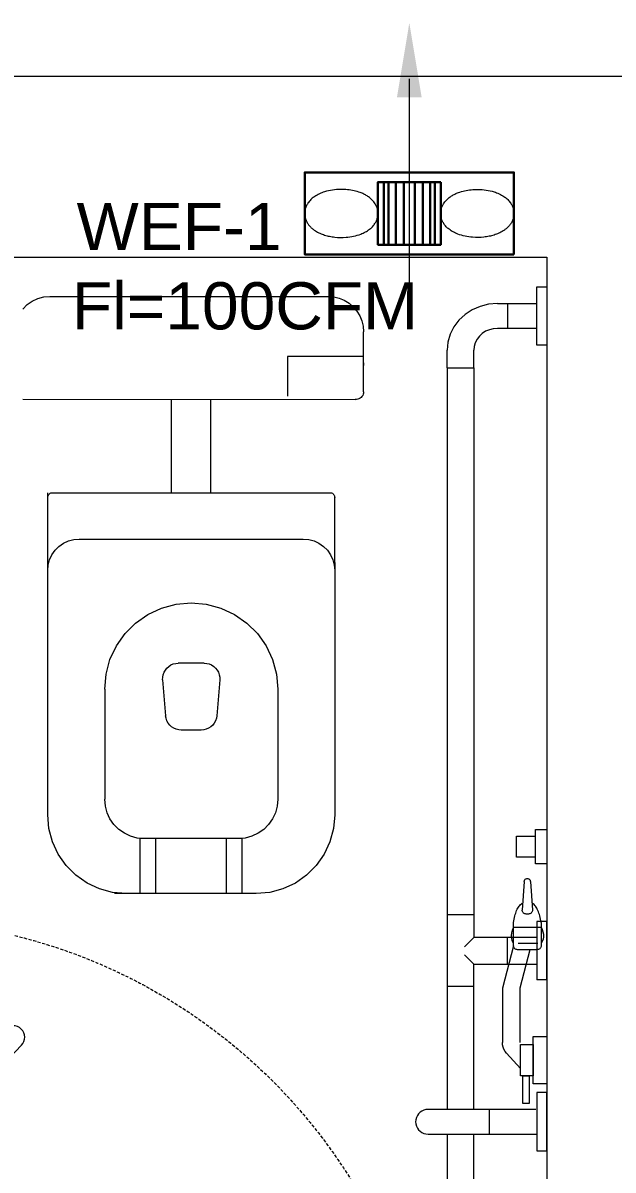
# Model space of a CAD drawing. Header units: millimetres. Extents: x -160614 to 59925, y -157025 to 0.
# Drawn here: x -136586 to -135835, y -95584 to -94125 of the extents above; entities that cross this region are included whole.
import ezdxf

# ---------------------------------------------------------------- set-up
doc = ezdxf.new("R2010")
doc.units = ezdxf.units.MM
doc.header["$LTSCALE"] = 8
doc.linetypes.add('DASHED2', pattern=[9.525, 6.35, -3.175])
doc.linetypes.add('TRATTEGGIATA', pattern=[0.75, 0.5, -0.25])
doc.layers.get('0').update_dxf_attribs({"color": 9, "lineweight": 5})
for name, color, linetype, lineweight in [('72_EGR_EQP_TAG', 9, 'Continuous', 5), ('LOADING', 9, 'Continuous', 5), ('SANIT', 9, 'Continuous', 5), ('Walls', 9, 'Continuous', 5)]:
    doc.layers.add(name, color=color, linetype=linetype, lineweight=lineweight)
doc.layers.add('MC-EX-EQPM', color=2, linetype='Continuous')
doc.layers.add('MC-EX-EQPM-texts', color=2, linetype='Continuous')
doc.layers.get('0').off()
doc.layers.get('0').freeze()
doc.styles.add('ARIAL', font='arial.ttf')

# ---------------------------------------------------------------- blocks, each defined once
blk = doc.blocks.new('Wheelchair')
for p, q in [((9688.8, 4580.4), (9636.3, 4519)), ((9688.8, 4580.4), (9913.2, 4363.8)), ((9695.9, 4532.4), (9716, 4554.1)), ((9647.3, 4524.1), (9584.2, 4494.7)), ((9709.9, 4426.2), (9647.3, 4524.1)), ((9695.9, 4532.4), (9738.4, 4489.9)), ((9584.2, 4494.7), (9568.2, 4476.7)), ((9762.6, 4492.4), (9766.7, 4505.2)), ((9698.4, 4444.2), (9735.9, 4492.5)), ((9738.4, 4489.9), (9752.5, 4485)), ((9752.5, 4485), (9762.6, 4492.4)), ((9968.8, 4285), (9757.7, 4488.8)), ((9568.2, 4476.7), (9665.9, 4393.6)), ((9586.8, 4461), (9580.1, 4453.2)), ((9580.1, 4453.2), (9656.4, 4390)), ((9709.9, 4426.2), (9663.7, 4398.5)), ((9779.1, 4383.2), (9709.9, 4426.2)), ((9900.5, 4350.6), (9959.2, 4411.4)), ((9951.7, 4408.7), (9954.5, 4406)), ((9959.2, 4411.4), (10010.4, 4361.2)), ((9656.4, 4390), (9661.8, 4397.1)), ((9665.9, 4393.6), (9695.8, 4341.1)), ((9759.9, 4375.2), (9778.4, 4384.2)), ((9778.4, 4384.2), (9904.8, 4281.6)), ((9933.8, 4386.5), (9932, 4388.3)), ((9934.6, 4342.8), (9980.6, 4390.4)), ((9975.8, 4385.5), (10035.6, 4327.8)), ((9452.6, 4357.1), (9469.8, 4373.8)), ((9469.8, 4373.8), (9557.2, 4280)), ((9759.9, 4375.2), (9711.9, 4320.3)), ((10015.9, 4307.3), (9956.1, 4365)), ((9426, 4292.7), (9452.6, 4357.1)), ((9486.4, 4356), (9493.9, 4363)), ((9493.9, 4363), (9560.4, 4289.7)), ((9732.8, 4330.6), (9756, 4349.7)), ((9756, 4349.7), (9802, 4345.5)), ((9934.3, 4342.8), (9906.5, 4356.1)), ((9950.7, 4359.5), (9980.6, 4330.3)), ((10010.4, 4361.2), (10005.8, 4356.5)), ((9695.8, 4341.1), (9709.9, 4321.7)), ((9802, 4345.5), (9893.6, 4285.1)), ((9934.7, 4342.9), (10054.3, 4227.4)), ((9980.6, 4330.3), (9986.1, 4336)), ((9751.1, 4275.1), (9711.9, 4320.3)), ((9732.8, 4330.6), (9727.3, 4319.9)), ((9778.1, 4291.7), (9727.3, 4319.9)), ((9371.6, 4248.8), (9430.7, 4303.9)), ((9526.6, 4234.6), (9426, 4292.7)), ((9775.8, 4283), (9778.1, 4291.7)), ((9966.8, 4282.3), (9975.4, 4291.3)), ((9975.4, 4291.3), (9984.9, 4294.4)), ((10121.6, 4286.3), (10128.5, 4293.5)), ((10128.5, 4293.5), (10506.2, 3929)), ((9526.6, 4234.6), (9552.2, 4282)), ((9560.4, 4289.7), (9553.6, 4283.9)), ((9557.2, 4280), (9611, 4252.4)), ((9789, 4271.5), (9775.8, 4283)), ((9890.5, 4287.2), (9880.7, 4247.5)), ((9891.8, 4246.6), (9904.8, 4281.6)), ((9893.6, 4285.1), (9904.8, 4281.6)), ((9904.8, 4281.6), (9992.8, 4255.2)), ((9964, 4272.7), (9966.8, 4282.3)), ((10489.5, 3888.5), (10084.1, 4279.7)), ((10129.9, 4278.3), (10109.5, 4257.2)), ((10121.6, 4286.3), (10499.3, 3921.8)), ((9770.8, 4244.3), (9751.1, 4275.1)), ((9836.1, 4243.1), (9789, 4271.5)), ((9977.3, 4259.9), (9964, 4272.7)), ((9967.7, 4265.7), (9965.5, 4263.4)), ((10137.1, 4271.4), (10116.7, 4250.3)), ((9371.6, 4248.8), (9598.1, 4034.2)), ((9611, 4252.4), (9631.1, 4239.2)), ((9879.4, 4247.6), (9836.1, 4243.1)), ((9891.8, 4246.6), (9879.4, 4247.6)), ((9966.5, 4198.9), (9891.8, 4246.6)), ((9992.8, 4255.2), (10043.4, 4233.2)), ((10183.1, 4143.7), (10063.9, 4258.7)), ((9419.9, 4243.9), (9399.1, 4222.7)), ((9419.9, 4243.9), (9464.3, 4203.2)), ((9508.1, 4245.3), (9461.6, 4205.7)), ((9572.7, 4167.4), (9526.6, 4234.6)), ((9579.9, 4186.9), (9632.5, 4237.3)), ((9679.4, 4200.1), (9632.5, 4237.3)), ((9989.6, 3975.8), (9770.8, 4244.3)), ((10043.4, 4233.2), (10099.8, 4203.2)), ((9623.1, 4216), (9633.6, 4221.9)), ((9664, 4172.4), (9633.6, 4221.9)), ((9464.3, 4203.2), (9469.8, 4189.4)), ((9623.1, 4216), (9605.2, 4191.9)), ((10099.8, 4203.2), (10116.9, 4183)), ((9469.8, 4189.4), (9462.9, 4179)), ((9605.2, 4191.9), (9611.4, 4146.2)), ((9711.1, 4181.9), (9679.4, 4200.1)), ((10005.5, 4168.6), (9966.5, 4198.9)), ((9462.9, 4179), (9450.3, 4174.3)), ((9679.2, 3982.3), (9466.2, 4184.1)), ((9579.9, 4186.9), (9571.7, 4168)), ((9672.6, 4175.1), (9664, 4172.4)), ((9684.7, 4162.4), (9672.6, 4175.1)), ((9989.1, 3975.3), (9711.1, 4181.9)), ((10116.9, 4183), (10155.6, 4163.8)), ((10130.2, 4164), (10120, 4181.2)), ((9571.7, 4168), (9679.8, 4046.3)), ((9715.1, 4116.7), (9684.7, 4162.4)), ((10047.5, 4143.9), (10005.5, 4168.6)), ((10087.4, 4131), (10130.2, 4164)), ((10155.6, 4163.8), (10251.2, 4093.6)), ((9611.4, 4146.2), (9675.8, 4057.3)), ((9851.9, 4142.1), (9833.2, 4122.2)), ((9849, 4139.2), (9835.9, 4124.9)), ((10087.4, 4131), (10047.5, 4143.9)), ((10135, 4071.7), (10087.4, 4131)), ((9712.6, 4073.2), (9715.1, 4116.7)), ((9816.8, 4105.4), (9835.9, 4124.9)), ((10204.7, 4088.4), (10101.2, 3978.7)), ((10251.2, 4093.6), (10204.7, 4088.4)), ((10251.2, 4093.6), (10275.8, 4069.8)), ((9673.6, 4060.4), (9712.8, 4071.9)), ((9714.2, 4060.8), (9712.6, 4073.2)), ((10097.7, 4073.5), (9997.2, 3968.1)), ((10187.6, 4070.2), (10097.7, 4073.5)), ((9675.8, 4057.3), (9679.8, 4046.3)), ((9714.2, 4060.8), (9679.8, 4046.3)), ((9765.1, 3988.4), (9714.2, 4060.8)), ((10275.8, 4069.8), (10283, 4047)), ((9610.7, 4047.5), (9552.6, 3986.2)), ((9679.8, 4046.3), (9710.1, 3959.6)), ((10283, 4047), (10281.4, 4032.7)), ((10469.2, 3867.5), (10283.1, 4047.1)), ((9619.9, 4014.1), (9605.4, 4041.3)), ((10281.4, 4032.7), (10176, 3886.7)), ((9576.3, 4012.7), (9574.4, 4014.4)), ((9619.9, 4013.8), (9574.4, 3965.8)), ((9619.9, 4013.8), (9740.6, 3899.4)), ((10271, 4018.3), (10309.2, 3981.4)), ((10294.8, 3967.5), (10259.1, 4001.9)), ((9552.6, 3986.2), (9605, 3937.3)), ((9554.9, 3993.8), (9557.7, 3991.1)), ((9659, 3934.2), (9598.7, 3991.4)), ((9604, 3997), (9634.5, 3968.4)), ((9681.9, 3984.4), (9673.3, 3975.3)), ((9691.3, 3987.6), (9681.9, 3984.4)), ((9704.7, 3974.8), (9691.3, 3987.6)), ((9698.5, 3984.2), (9700.7, 3986.4)), ((9797.1, 3950.8), (9765.1, 3988.4)), ((9579.2, 3970.8), (9639.5, 3913.6)), ((9673.3, 3975.3), (9670.6, 3965.7)), ((9989.1, 3975.3), (9986.9, 3977.9)), ((10002.4, 3961.7), (9989.1, 3975.3)), ((10003.8, 3963), (10017, 3972.2)), ((10017, 3972.2), (10055.4, 3976.6)), ((10055.4, 3976.6), (10092.1, 3970.4)), ((10101.2, 3978.7), (10059.8, 3939.5)), ((10101.2, 3978.7), (10167.6, 3911)), ((10310.6, 3982.9), (10291.2, 3962.7)), ((10389.2, 3907.1), (10310.6, 3982.9)), ((9634.5, 3968.4), (9629, 3962.7)), ((9710.1, 3959.6), (9734.3, 3910)), ((9896.3, 3862.9), (9997.1, 3968)), ((10002.4, 3961.7), (9993.9, 3948)), ((9997.1, 3968.1), (9995.9, 3966.7)), ((10002.4, 3961.7), (10003.2, 3962.2)), ((10291.2, 3962.7), (10369.7, 3886.9)), ((9605, 3937.3), (9609.5, 3942)), ((9823.7, 3909.9), (9797.1, 3950.8)), ((9993.9, 3948), (9991.2, 3909.5)), ((10491.3, 3929.5), (10470.9, 3908.4)), ((10499.3, 3921.8), (10506.2, 3929)), ((9734.3, 3910), (9766.8, 3855.1)), ((9838.4, 3870.6), (9823.7, 3909.9)), ((9991.2, 3909.5), (9999, 3873.1)), ((9991.2, 3863.6), (10028.5, 3906.8)), ((10369.7, 3886.9), (10389.2, 3907.1)), ((9830, 3774.5), (9709.7, 3888.4)), ((9689.7, 3867.2), (10098.6, 3479.7)), ((9838.4, 3870.6), (9807.3, 3826.4)), ((9899.8, 3825.8), (9838.4, 3870.6)), ((9766.8, 3855.1), (9787.8, 3838.9)), ((9886.2, 3755.3), (9991.2, 3863.6)), ((9903.6, 3773.2), (9896.3, 3862.9)), ((9991.2, 3863.6), (10061.7, 3800.3)), ((9693.1, 3821.6), (9713.3, 3842.9)), ((9787.8, 3838.9), (9808.6, 3801)), ((9684.7, 3829.6), (9677.9, 3822.3)), ((9684.7, 3829.6), (10065.8, 3468.5)), ((9700.4, 3814.7), (9720.5, 3836)), ((9807.3, 3826.4), (9789.7, 3835.8)), ((9677.9, 3822.3), (10058.9, 3461.2)), ((9808.6, 3801), (9883.1, 3708.7)), ((9945.2, 3681.2), (10086.4, 3793)), ((9883.1, 3708.7), (9886.2, 3755.3)), ((9883.1, 3708.7), (9907.9, 3685.2)), ((9959.2, 3692.3), (9997.7, 3655.7)), ((10011, 3670.7), (9975, 3704.8)), ((9907.9, 3685.2), (9931, 3679)), ((10118.7, 3500.9), (9930.9, 3678.8)), ((9931, 3679), (9945.2, 3681.2)), ((9996.3, 3654.2), (10015.6, 3674.6)), ((10015.6, 3674.6), (10094.8, 3599.5)), ((10075.5, 3579.1), (9996.3, 3654.2)), ((10094.8, 3599.5), (10075.5, 3579.1)), ((10057.7, 3476.1), (10077.9, 3497.4)), ((10065.8, 3468.5), (10058.9, 3461.2))]:
    blk.add_line(p, q)
at = {"linetype": 'TRATTEGGIATA'}
blk.add_circle((9928.9, 4043.3), 700, dxfattribs=at)
for centre, radius, start, end in [((9941.8, 4398.5), 14.2, 46.0147, 226.0147), ((10025.7, 4317.5), 14.2, 226.0147, 46.0147), ((10074, 4269.2), 14.6, 46.0147, 226.0147), ((9564.6, 4004.1), 14.2, 46.5424, 226.5424), ((9694.4, 4260), 626.4, 320.2511, 335.2615), ((9694.4, 4260), 616.4, 321.5411, 333.0972), ((9649.3, 3923.9), 14.2, 226.5424, 46.5424), ((10097.1, 3872.9), 80.1, 316.0147, 28.3763), ((9699.7, 3877.8), 14.6, 46.5424, 226.5424), ((10479.4, 3878), 14.6, 226.0147, 46.0147), ((10096.6, 3872.4), 80.1, 244.1807, 316.5424), ((9692, 4257.4), 626.4, 297.2956, 312.306), ((9692, 4257.4), 616.4, 299.4599, 311.0159), ((10108.7, 3490.3), 14.6, 226.5424, 46.5424)]:
    blk.add_arc(centre, radius, start, end)
blk = doc.blocks.new('GF1')
at = {"layer": 'SANIT', "color": 9}
for p, q in [((-136559.3, -94473.3), (-136551.5, -94472.6)), ((-136551.5, -94472.6), (-136197.5, -94472.6)), ((-136197.5, -94472.6), (-136194, -94472.6)), ((-136197.5, -94472.6), (-136190.5, -94473.2)), ((-135932.4, -94534.6), (-135932.4, -94460.4)), ((-135932.4, -94460.4), (-135919.4, -94460.4)), ((-135919.4, -94460.4), (-135919.4, -94534.6)), ((-136586, -94488.7), (-136580.5, -94483.1)), ((-136580.5, -94483.1), (-136574, -94478.6)), ((-136574, -94478.6), (-136566.9, -94475.3)), ((-136566.9, -94475.3), (-136559.3, -94473.3)), ((-136190.5, -94473.2), (-136183.6, -94474.8)), ((-136183.6, -94474.8), (-136177.1, -94477.5)), ((-136177.1, -94477.5), (-136171.1, -94481.2)), ((-136171.1, -94481.2), (-136165.7, -94485.8)), ((-136165.7, -94485.8), (-136161.1, -94491.2)), ((-136004.3, -94485.3), (-136014.4, -94489.7)), ((-135993.5, -94482.6), (-136004.3, -94485.3)), ((-135982.4, -94481.7), (-135993.5, -94482.6)), ((-135982.4, -94481.7), (-135933.4, -94481.7)), ((-135969.4, -94481.7), (-135969.4, -94513.3)), ((-136161.1, -94491.2), (-136157.4, -94497.2)), ((-136157.4, -94497.2), (-136154.7, -94503.7)), ((-136023.5, -94495.6), (-136031.4, -94503)), ((-136014.4, -94489.7), (-136023.5, -94495.6)), ((-136154.7, -94503.7), (-136153.1, -94510.6)), ((-136153.1, -94510.6), (-136152.5, -94517.6)), ((-136037.8, -94511.4), (-136042.5, -94520.8)), ((-136031.4, -94503), (-136037.8, -94511.4)), ((-135992.6, -94515), (-135997.4, -94517)), ((-135987.6, -94513.7), (-135992.6, -94515)), ((-135982.4, -94513.3), (-135987.6, -94513.7)), ((-135933.4, -94513.3), (-135982.4, -94513.3)), ((-136152.5, -94593.8), (-136152.5, -94517.6)), ((-136045.4, -94530.8), (-136046.4, -94541.1)), ((-136042.5, -94520.8), (-136045.4, -94530.8)), ((-136008.3, -94527.2), (-136010.6, -94531.6)), ((-136005.3, -94523.2), (-136008.3, -94527.2)), ((-136001.6, -94519.8), (-136005.3, -94523.2)), ((-135997.4, -94517), (-136001.6, -94519.8)), ((-136046.4, -94563.4), (-136046.4, -94541.1)), ((-136011.9, -94536.3), (-136012.4, -94541.1)), ((-136012.4, -94563.4), (-136012.4, -94541.1)), ((-136010.6, -94531.6), (-136011.9, -94536.3)), ((-135919.4, -94534.6), (-135932.4, -94534.6)), ((-136249.5, -94549.1), (-136249.5, -94599.6)), ((-136152.5, -94549.1), (-136249.5, -94549.1)), ((-136152.5, -94557.1), (-136152.5, -94560.6)), ((-136046.4, -94563.4), (-136012.4, -94563.4)), ((-136046.4, -94563.4), (-136046.4, -95479)), ((-136012.5, -94563.4), (-136012.5, -95288)), ((-136585.8, -94603.4), (-136163.2, -94603.8)), ((-136396.8, -94722.3), (-136396.8, -94603.6)), ((-136346.8, -94722.3), (-136346.8, -94603.6)), ((-136161.6, -94603.8), (-136163.2, -94603.8)), ((-136160, -94603.5), (-136161.6, -94603.8)), ((-136158.4, -94603), (-136160, -94603.5)), ((-136157, -94602.2), (-136158.4, -94603)), ((-136155.7, -94601.2), (-136157, -94602.2)), ((-136154.6, -94599.9), (-136155.7, -94601.2)), ((-136153.7, -94598.6), (-136154.6, -94599.9)), ((-136153.1, -94597.1), (-136153.7, -94598.6)), ((-136152.7, -94595.5), (-136153.1, -94597.1)), ((-136152.5, -94593.8), (-136152.7, -94595.5)), ((-136554.3, -94769.8), (-136554.3, -94722.3)), ((-136554.3, -94728.3), (-136554.2, -94727.3)), ((-136554.3, -95132.3), (-136554.3, -94728.3)), ((-136554.2, -94727.3), (-136553.9, -94726.3)), ((-136553.9, -94726.3), (-136553.5, -94725.3)), ((-136553.5, -94725.3), (-136552.9, -94724.5)), ((-136552.9, -94724.5), (-136552.1, -94723.7)), ((-136552.1, -94723.7), (-136551.3, -94723.1)), ((-136551.3, -94723.1), (-136550.3, -94722.7)), ((-136550.3, -94722.7), (-136549.3, -94722.4)), ((-136549.3, -94722.4), (-136548.3, -94722.3)), ((-136548.3, -94722.3), (-136195.3, -94722.3)), ((-136195.3, -94722.3), (-136194.2, -94722.4)), ((-136194.2, -94722.4), (-136193.2, -94722.7)), ((-136193.2, -94722.7), (-136192.3, -94723.1)), ((-136192.3, -94723.1), (-136191.4, -94723.7)), ((-136191.4, -94723.7), (-136190.7, -94724.5)), ((-136190.7, -94724.5), (-136190.1, -94725.3)), ((-136190.1, -94725.3), (-136189.6, -94726.3)), ((-136189.6, -94726.3), (-136189.4, -94727.3)), ((-136189.4, -94727.3), (-136189.3, -94728.3)), ((-136189.3, -94811.3), (-136189.3, -94728.3)), ((-136544.9, -94795.6), (-136540, -94790.7)), ((-136540, -94790.7), (-136534.3, -94786.7)), ((-136534.3, -94786.7), (-136528, -94783.7)), ((-136528, -94783.7), (-136521.2, -94781.9)), ((-136521.2, -94781.9), (-136514.3, -94781.3)), ((-136514.3, -94781.3), (-136229.3, -94781.3)), ((-136229.3, -94781.3), (-136222.3, -94781.9)), ((-136222.3, -94781.9), (-136215.6, -94783.7)), ((-136215.6, -94783.7), (-136209.3, -94786.7)), ((-136209.3, -94786.7), (-136203.6, -94790.7)), ((-136203.6, -94790.7), (-136198.6, -94795.6)), ((-136553.7, -94814.4), (-136551.9, -94807.7)), ((-136551.9, -94807.7), (-136548.9, -94801.3)), ((-136548.9, -94801.3), (-136544.9, -94795.6)), ((-136198.6, -94795.6), (-136194.6, -94801.3)), ((-136194.6, -94801.3), (-136191.7, -94807.7)), ((-136191.7, -94807.7), (-136189.9, -94814.4)), ((-136554.3, -94821.3), (-136553.7, -94814.4)), ((-136189.9, -94814.4), (-136189.3, -94821.3)), ((-136189.3, -94811.3), (-136189.3, -95132.3)), ((-136409.4, -94869), (-136390.9, -94864)), ((-136390.9, -94864), (-136371.8, -94862.3)), ((-136371.8, -94862.3), (-136352.7, -94864)), ((-136352.7, -94864), (-136334.2, -94869)), ((-136442.5, -94888.1), (-136426.8, -94877.1)), ((-136426.8, -94877.1), (-136409.4, -94869)), ((-136334.2, -94869), (-136316.8, -94877.1)), ((-136316.8, -94877.1), (-136301.1, -94888.1)), ((-136456, -94901.6), (-136442.5, -94888.1)), ((-136301.1, -94888.1), (-136287.5, -94901.6)), ((-136467, -94917.3), (-136456, -94901.6)), ((-136287.5, -94901.6), (-136276.5, -94917.3)), ((-136475.1, -94934.7), (-136467, -94917.3)), ((-136276.5, -94917.3), (-136268.4, -94934.7)), ((-136480.1, -94953.2), (-136475.1, -94934.7)), ((-136394.7, -94940.2), (-136391.5, -94939.4)), ((-136391.5, -94939.4), (-136388.3, -94939.1)), ((-136355.3, -94939.1), (-136388.3, -94939.1)), ((-136355.3, -94939.1), (-136352, -94939.4)), ((-136352, -94939.4), (-136348.9, -94940.2)), ((-136268.4, -94934.7), (-136263.5, -94953.2)), ((-136481.8, -94972.3), (-136480.1, -94953.2)), ((-136408, -94957), (-136407.4, -94953.9)), ((-136407.4, -94953.9), (-136406.3, -94950.8)), ((-136406.3, -94950.8), (-136404.7, -94948)), ((-136404.7, -94948), (-136402.7, -94945.5)), ((-136402.7, -94945.5), (-136400.3, -94943.3)), ((-136400.3, -94943.3), (-136397.6, -94941.5)), ((-136397.6, -94941.5), (-136394.7, -94940.2)), ((-136348.9, -94940.2), (-136346, -94941.5)), ((-136346, -94941.5), (-136343.2, -94943.3)), ((-136343.2, -94943.3), (-136340.9, -94945.5)), ((-136340.9, -94945.5), (-136338.8, -94948)), ((-136338.8, -94948), (-136337.3, -94950.8)), ((-136337.3, -94950.8), (-136336.2, -94953.9)), ((-136336.2, -94953.9), (-136335.6, -94957)), ((-136263.5, -94953.2), (-136261.8, -94972.3)), ((-136408.1, -94960.3), (-136408, -94957)), ((-136408.1, -94960.3), (-136404.3, -95006)), ((-136335.5, -94960.3), (-136339.3, -95006)), ((-136335.6, -94957), (-136335.5, -94960.3)), ((-136481.8, -94972.3), (-136481.8, -95112.3)), ((-136261.8, -94972.3), (-136261.8, -95112.3)), ((-136403.8, -95009.2), (-136404.3, -95006)), ((-136402.7, -95012.4), (-136403.8, -95009.2)), ((-136401.1, -95015.3), (-136402.7, -95012.4)), ((-136340.9, -95012.4), (-136342.4, -95015.3)), ((-136339.8, -95009.2), (-136340.9, -95012.4)), ((-136339.3, -95006), (-136339.8, -95009.2)), ((-136399.1, -95017.9), (-136401.1, -95015.3)), ((-136396.7, -95020.1), (-136399.1, -95017.9)), ((-136393.9, -95021.9), (-136396.7, -95020.1)), ((-136390.9, -95023.2), (-136393.9, -95021.9)), ((-136387.7, -95024.1), (-136390.9, -95023.2)), ((-136384.4, -95024.3), (-136387.7, -95024.1)), ((-136359.2, -95024.3), (-136384.4, -95024.3)), ((-136355.9, -95024.1), (-136359.2, -95024.3)), ((-136352.7, -95023.2), (-136355.9, -95024.1)), ((-136349.7, -95021.9), (-136352.7, -95023.2)), ((-136346.9, -95020.1), (-136349.7, -95021.9)), ((-136344.5, -95017.9), (-136346.9, -95020.1)), ((-136342.4, -95015.3), (-136344.5, -95017.9)), ((-136481, -95121), (-136481.8, -95112.3)), ((-136261.8, -95112.3), (-136262.5, -95121)), ((-136478.8, -95129.4), (-136481, -95121)), ((-136475.1, -95137.3), (-136478.8, -95129.4)), ((-136264.8, -95129.4), (-136268.5, -95137.3)), ((-136262.5, -95121), (-136264.8, -95129.4)), ((-136552.8, -95149.7), (-136554.3, -95132.3)), ((-136470.1, -95144.5), (-136475.1, -95137.3)), ((-136268.5, -95137.3), (-136273.5, -95144.5)), ((-136189.3, -95132.3), (-136190.8, -95149.7)), ((-136548.3, -95166.5), (-136552.8, -95149.7)), ((-136463.9, -95150.6), (-136470.1, -95144.5)), ((-136456.8, -95155.6), (-136463.9, -95150.6)), ((-136448.9, -95159.3), (-136456.8, -95155.6)), ((-136286.8, -95155.6), (-136294.7, -95159.3)), ((-136279.6, -95150.6), (-136286.8, -95155.6)), ((-136273.5, -95144.5), (-136279.6, -95150.6)), ((-136190.8, -95149.7), (-136195.3, -95166.5)), ((-135933.8, -95194.6), (-135933.8, -95150.6)), ((-135933.8, -95150.6), (-135919.4, -95150.6)), ((-135919.4, -95150.6), (-135919.4, -95194.6)), ((-136540.9, -95182.3), (-136548.3, -95166.5)), ((-136440.5, -95161.6), (-136448.9, -95159.3)), ((-136431.8, -95162.3), (-136440.5, -95161.6)), ((-136306.8, -95162.3), (-136436.8, -95162.3)), ((-136436.8, -95232.3), (-136436.8, -95162.3)), ((-136416.8, -95232.3), (-136416.8, -95162.3)), ((-136326.8, -95232.3), (-136326.8, -95162.3)), ((-136303.1, -95161.6), (-136311.8, -95162.3)), ((-136306.8, -95232.3), (-136306.8, -95162.3)), ((-136294.7, -95159.3), (-136303.1, -95161.6)), ((-136195.3, -95166.5), (-136202.7, -95182.3)), ((-135958.2, -95186), (-135958.2, -95159.2)), ((-135958.2, -95159.2), (-135933.8, -95159.2)), ((-136530.9, -95196.6), (-136540.9, -95182.3)), ((-136202.7, -95182.3), (-136212.7, -95196.6)), ((-135933.8, -95186), (-135958.2, -95186)), ((-136518.6, -95208.9), (-136530.9, -95196.6)), ((-136212.7, -95196.6), (-136225, -95208.9)), ((-135919.4, -95194.6), (-135933.8, -95194.6)), ((-136504.3, -95218.9), (-136518.6, -95208.9)), ((-136225, -95208.9), (-136239.3, -95218.9)), ((-135948.3, -95217.1), (-135948.2, -95216.4)), ((-135948.2, -95216.4), (-135948.1, -95215.8)), ((-135948.1, -95215.8), (-135947.8, -95215.2)), ((-135947.8, -95215.2), (-135947.4, -95214.6)), ((-135947.4, -95214.6), (-135946.9, -95214.1)), ((-135946.9, -95214.1), (-135946.3, -95213.7)), ((-135946.3, -95213.7), (-135945.7, -95213.4)), ((-135945.7, -95213.4), (-135945, -95213.3)), ((-135945, -95213.3), (-135944.4, -95213.2)), ((-135944.4, -95213.2), (-135943.7, -95213.3)), ((-135943.7, -95213.3), (-135943, -95213.4)), ((-135943, -95213.4), (-135942.4, -95213.7)), ((-135942.4, -95213.7), (-135941.8, -95214.1)), ((-135941.8, -95214.1), (-135941.3, -95214.6)), ((-135941.3, -95214.6), (-135940.9, -95215.2)), ((-135940.9, -95215.2), (-135940.7, -95215.8)), ((-135940.7, -95215.8), (-135940.5, -95216.4)), ((-135940.5, -95216.4), (-135940.4, -95217.1)), ((-136488.5, -95226.3), (-136504.3, -95218.9)), ((-136471.7, -95230.8), (-136488.5, -95226.3)), ((-136454.3, -95232.3), (-136471.7, -95230.8)), ((-136271.9, -95230.8), (-136289.3, -95232.3)), ((-136255.1, -95226.3), (-136271.9, -95230.8)), ((-136239.3, -95218.9), (-136255.1, -95226.3)), ((-135948.3, -95217.1), (-135950.9, -95253.3)), ((-135940.4, -95217.1), (-135937.9, -95253.3)), ((-136289.3, -95232.3), (-136469.3, -95232.3)), ((-136046.4, -95242), (-136046.4, -95506.8)), ((-135952.9, -95246.3), (-135951.9, -95245.4)), ((-135951.9, -95245.4), (-135950.9, -95244.6)), ((-135936.8, -95245.4), (-135937.9, -95244.6)), ((-135935.8, -95246.3), (-135936.8, -95245.4)), ((-136012.5, -95259.4), (-136046.4, -95259.4)), ((-136046.4, -95260), (-136046.4, -95350)), ((-135960.7, -95262.6), (-135960.2, -95260.6)), ((-135960.2, -95260.6), (-135959.7, -95258.7)), ((-135959.7, -95258.7), (-135959.1, -95257)), ((-135959.1, -95257), (-135958.5, -95255.3)), ((-135958.5, -95255.3), (-135957.9, -95253.7)), ((-135957.9, -95253.7), (-135957.1, -95252.2)), ((-135957.1, -95252.2), (-135956.4, -95250.8)), ((-135956.4, -95250.8), (-135955.6, -95249.5)), ((-135955.6, -95249.5), (-135954.7, -95248.4)), ((-135954.7, -95248.4), (-135953.8, -95247.3)), ((-135953.8, -95247.3), (-135952.9, -95246.3)), ((-135950.8, -95254.1), (-135950.9, -95253.3)), ((-135950.6, -95255), (-135950.8, -95254.1)), ((-135950.2, -95255.8), (-135950.6, -95255)), ((-135949.7, -95256.5), (-135950.2, -95255.8)), ((-135949.1, -95257.1), (-135949.7, -95256.5)), ((-135948.4, -95257.6), (-135949.1, -95257.1)), ((-135947.6, -95258), (-135948.4, -95257.6)), ((-135946.7, -95258.2), (-135947.6, -95258)), ((-135945.9, -95258.3), (-135946.7, -95258.2)), ((-135942.9, -95258.3), (-135945.9, -95258.3)), ((-135942, -95258.2), (-135942.9, -95258.3)), ((-135941.2, -95258), (-135942, -95258.2)), ((-135940.4, -95257.6), (-135941.2, -95258)), ((-135939.6, -95257.1), (-135940.4, -95257.6)), ((-135939, -95256.5), (-135939.6, -95257.1)), ((-135938.5, -95255.8), (-135939, -95256.5)), ((-135938.2, -95255), (-135938.5, -95255.8)), ((-135937.9, -95254.1), (-135938.2, -95255)), ((-135937.9, -95253.3), (-135937.9, -95254.1)), ((-135934.9, -95247.3), (-135935.8, -95246.3)), ((-135934, -95248.4), (-135934.9, -95247.3)), ((-135933.1, -95249.5), (-135934, -95248.4)), ((-135932.3, -95250.8), (-135933.1, -95249.5)), ((-135931.6, -95252.2), (-135932.3, -95250.8)), ((-135930.9, -95253.7), (-135931.6, -95252.2)), ((-135930.2, -95255.3), (-135930.9, -95253.7)), ((-135929.6, -95257), (-135930.2, -95255.3)), ((-135929, -95258.7), (-135929.6, -95257)), ((-135928.5, -95260.6), (-135929, -95258.7)), ((-135928, -95262.6), (-135928.5, -95260.6)), ((-135961.9, -95269.1), (-135961.5, -95266.9)), ((-135961.9, -95298.7), (-135961.9, -95269.1)), ((-135961.5, -95266.9), (-135961.1, -95264.7)), ((-135961.1, -95264.7), (-135960.7, -95262.6)), ((-135932.4, -95267.9), (-135932.4, -95342.1)), ((-135919.4, -95267.9), (-135932.4, -95267.9)), ((-135927.6, -95264.7), (-135928, -95262.6)), ((-135927.2, -95266.9), (-135927.6, -95264.7)), ((-135926.9, -95269.1), (-135927.2, -95266.9)), ((-135926.9, -95269.1), (-135926.9, -95298.7)), ((-135926.9, -95275.2), (-135925.4, -95278)), ((-135919.4, -95342.1), (-135919.4, -95267.9)), ((-136012.4, -95288), (-136024.4, -95300)), ((-135932.4, -95288), (-136012.4, -95288)), ((-135969.4, -95322), (-135969.4, -95288)), ((-135964.4, -95285.6), (-135964.1, -95282.1)), ((-135964.2, -95289), (-135964.4, -95285.6)), ((-135963.4, -95292.4), (-135964.2, -95289)), ((-135964.1, -95282.1), (-135963.3, -95278.8)), ((-135963.3, -95278.8), (-135961.9, -95275.6)), ((-135926.9, -95275.6), (-135961.9, -95275.6)), ((-135925.4, -95278), (-135924.4, -95280.9)), ((-135924.4, -95280.9), (-135923.9, -95284)), ((-135923.9, -95287.1), (-135924.3, -95290.1)), ((-135923.9, -95284), (-135923.9, -95287.1)), ((-135961.9, -95298.7), (-135976, -95352.6)), ((-135962, -95295.6), (-135963.4, -95292.4)), ((-135961.8, -95299.6), (-135961.9, -95298.7)), ((-135961.6, -95300.4), (-135961.8, -95299.6)), ((-135961.2, -95301.2), (-135961.6, -95300.4)), ((-135960.7, -95301.9), (-135961.2, -95301.2)), ((-135960.1, -95302.5), (-135960.7, -95301.9)), ((-135959.4, -95303), (-135960.1, -95302.5)), ((-135958.6, -95303.4), (-135959.4, -95303)), ((-135957.7, -95303.6), (-135958.6, -95303.4)), ((-135956.9, -95303.7), (-135957.7, -95303.6)), ((-135931.9, -95303.7), (-135956.9, -95303.7)), ((-135930.9, -95295.7), (-135955.9, -95295.7)), ((-135941.2, -95303.7), (-135954, -95352.6)), ((-135931, -95303.6), (-135931.9, -95303.7)), ((-135930.2, -95303.4), (-135931, -95303.6)), ((-135929.4, -95303), (-135930.2, -95303.4)), ((-135928.6, -95302.5), (-135929.4, -95303)), ((-135928, -95301.9), (-135928.6, -95302.5)), ((-135927.5, -95301.2), (-135928, -95301.9)), ((-135927.2, -95300.4), (-135927.5, -95301.2)), ((-135926.9, -95299.6), (-135927.2, -95300.4)), ((-135926.9, -95298.7), (-135926.9, -95299.6)), ((-135925.3, -95293.1), (-135926.7, -95295.9)), ((-135924.3, -95290.1), (-135925.3, -95293.1)), ((-136012.4, -95322), (-136024.4, -95310)), ((-136012.4, -95322), (-135932.4, -95322)), ((-136012.4, -95506.8), (-136012.4, -95322)), ((-135919.4, -95342.1), (-135932.4, -95342.1)), ((-136012.4, -95350.6), (-136046.4, -95350.6)), ((-135976, -95352.6), (-135976, -95421.9)), ((-135954, -95352.6), (-135954, -95421.9)), ((-135936.7, -95474.2), (-135936.7, -95414.2)), ((-135936.7, -95414.2), (-135919.4, -95414.2)), ((-135919.4, -95414.2), (-135919.4, -95474.2)), ((-135975.8, -95424.8), (-135976, -95421.9)), ((-135975.2, -95427.7), (-135975.8, -95424.8)), ((-135974.1, -95430.4), (-135975.2, -95427.7)), ((-135972.7, -95433), (-135974.1, -95430.4)), ((-135970.8, -95435.3), (-135972.7, -95433)), ((-135970.8, -95435.3), (-135953.1, -95454.9)), ((-135953.1, -95464.1), (-135953.1, -95424.3)), ((-135953.1, -95424.3), (-135936.7, -95424.3)), ((-135936.7, -95424.3), (-135936.7, -95464.1)), ((-135936.7, -95464.1), (-135953.1, -95464.1)), ((-135950.1, -95499.5), (-135950.1, -95464.1)), ((-135950.1, -95464.1), (-135942.1, -95464.1)), ((-135942.1, -95464.1), (-135942.1, -95499.5)), ((-135919.4, -95474.2), (-135936.7, -95474.2)), ((-135932.4, -95485.5), (-135932.4, -95559.7)), ((-135919.4, -95485.5), (-135932.4, -95485.5)), ((-135919.4, -95559.7), (-135919.4, -95485.5)), ((-136076, -95507.8), (-136078.5, -95509)), ((-136073.3, -95507.1), (-136076, -95507.8)), ((-136070.6, -95506.8), (-136073.3, -95507.1)), ((-135933.4, -95506.8), (-136070.6, -95506.8)), ((-135992.4, -95538.4), (-135992.4, -95506.8)), ((-135942.1, -95499.5), (-135950.1, -95499.5)), ((-136086.1, -95519.9), (-136086.4, -95522.6)), ((-136086.4, -95522.6), (-136086.1, -95525.4)), ((-136085.4, -95517.2), (-136086.1, -95519.9)), ((-136084.2, -95514.7), (-136085.4, -95517.2)), ((-136082.7, -95512.5), (-136084.2, -95514.7)), ((-136080.7, -95510.5), (-136082.7, -95512.5)), ((-136078.5, -95509), (-136080.7, -95510.5)), ((-136086.1, -95525.4), (-136085.4, -95528)), ((-136085.4, -95528), (-136084.2, -95530.5)), ((-136084.2, -95530.5), (-136082.7, -95532.8)), ((-136082.7, -95532.8), (-136080.7, -95534.7)), ((-136080.7, -95534.7), (-136078.5, -95536.3)), ((-136078.5, -95536.3), (-136076, -95537.4)), ((-136076, -95537.4), (-136073.3, -95538.1)), ((-136073.3, -95538.1), (-136070.6, -95538.4)), ((-136070.6, -95538.4), (-135932.4, -95538.4)), ((-136046.4, -95538.4), (-136046.4, -96241.3)), ((-136012.4, -96216.9), (-136012.4, -95538.4)), ((-135932.4, -95559.7), (-135919.4, -95559.7))]:
    blk.add_line(p, q, dxfattribs=at)
at = {"layer": 'Walls', "color": 9}
for p, q in [((-136652.9, -94192.6), (-134908, -94192.6, 0)), ((-136652.9, -94422.6), (-135919.4, -94422.6)), ((-135919.4, -94422.6), (-135919.4, -96622.6))]:
    blk.add_line(p, q, dxfattribs=at)
at = {"layer": 'LOADING', "color": 9, "rotation": 90.00000000000001}
blk.add_blockref('Wheelchair', (-132720.1, -105894.5), dxfattribs=at)
blk = doc.blocks.new('*U153')
at = {"layer": 'MC-EX-EQPM', "lineweight": 9}
blk.add_hatch(color=15, dxfattribs=at).paths.add_polyline_path([(15.7, 160.3), (-15.7, 160.3), (0, 254.8)], flags=0)
at = {"layer": 'MC-EX-EQPM', "color": 15, "lineweight": 9}
blk.add_line((0, 183.8), (0, -132.9), dxfattribs=at)
at = {"layer": 'MC-EX-EQPM', "color": 2, "linetype": 'DASHED2', "lineweight": 30, "ltscale": 2.5}
for p, q in [((-32.6, 52.3), (-32.6, -27.5)), ((-26.4, 52.3), (-26.4, -27.5)), ((-17.2, 52.3), (-17.2, -27.5)), ((-6.9, 52.3), (-6.9, -27.5)), ((6.9, 52.3), (6.9, -27.5)), ((17.2, 52.3), (17.2, -27.5)), ((26.4, 52.3), (26.4, -27.5)), ((32.6, 52.3), (32.6, -27.5))]:
    blk.add_line(p, q, dxfattribs=at)
at = {"layer": 'MC-EX-EQPM', "color": 5, "lineweight": 30, "ltscale": 2.5}
blk.add_lwpolyline([(-133, -39.8), (133, -39.8), (133, 64.7), (-133, 64.7)], close=True, dxfattribs=at)
at = {"layer": 'MC-EX-EQPM', "color": 1, "lineweight": 30, "ltscale": 2.5}
blk.add_lwpolyline([(-39.9, 52.3), (39.9, 52.3), (39.9, -27.5), (-39.9, -27.5)], close=True, dxfattribs=at)
at = {"layer": 'MC-EX-EQPM', "color": 2, "lineweight": 9}
for points, knots in [([(-39.9, 12.4), (-39.9, 13.7), (-40, 14.9), (-40.4, 17.4), (-40.7, 18.6), (-41.5, 20.9), (-42, 22), (-43, 24), (-43.6, 25), (-44.9, 26.9), (-45.6, 27.7), (-47.4, 29.8), (-48.6, 31), (-51.1, 33), (-52.4, 34), (-55.1, 35.6), (-56.5, 36.4), (-59.4, 37.8), (-60.9, 38.4), (-65, 39.9), (-67.6, 40.7), (-73, 41.9), (-75.8, 42.3), (-81.5, 42.9), (-84.3, 43), (-90.7, 43), (-94.3, 42.7), (-101.2, 41.7), (-104.6, 40.9), (-110, 39.2), (-112.2, 38.4), (-116.4, 36.4), (-118.4, 35.3), (-121.7, 33.1), (-123.1, 32), (-125.6, 29.7), (-126.8, 28.4), (-128.8, 25.9), (-129.5, 24.7), (-130.9, 22.1), (-131.5, 20.8), (-132.4, 17.9), (-132.7, 16.4), (-133, 14), (-133, 13.2), (-133, 12.4)], [0, 0, 0, 0, 0.083152, 0.083152, 0.166304, 0.166304, 0.249457, 0.249457, 0.332609, 0.332609, 0.415761, 0.415761, 0.545395, 0.545395, 0.675028, 0.675028, 0.804662, 0.804662, 0.934296, 0.934296, 1.152782, 1.152782, 1.371268, 1.371268, 1.589754, 1.589754, 1.860357, 1.860357, 2.130959, 2.130959, 2.317705, 2.317705, 2.504451, 2.504451, 2.641391, 2.641391, 2.778331, 2.778331, 2.881554, 2.881554, 2.984776, 2.984776, 3.087999, 3.087999, 3.141593, 3.141593, 3.141593, 3.141593]), ([(39.9, 12.4), (39.9, 13.7), (40, 14.9), (40.4, 17.4), (40.7, 18.6), (41.5, 20.9), (42, 22), (43, 24), (43.6, 25), (44.9, 26.9), (45.6, 27.7), (47.4, 29.8), (48.6, 31), (51.1, 33), (52.4, 34), (55.1, 35.6), (56.5, 36.4), (59.4, 37.8), (60.9, 38.4), (65, 39.9), (67.6, 40.7), (73, 41.9), (75.8, 42.3), (81.5, 42.9), (84.3, 43), (90.7, 43), (94.3, 42.7), (101.2, 41.7), (104.6, 40.9), (110, 39.2), (112.2, 38.4), (116.4, 36.4), (118.4, 35.3), (121.7, 33.1), (123.1, 32), (125.6, 29.7), (126.8, 28.4), (128.8, 25.9), (129.5, 24.7), (130.9, 22.1), (131.5, 20.8), (132.4, 17.9), (132.7, 16.4), (133, 14), (133, 13.2), (133, 12.4)], [0, 0, 0, 0, 0.083152, 0.083152, 0.166304, 0.166304, 0.249457, 0.249457, 0.332609, 0.332609, 0.415761, 0.415761, 0.545395, 0.545395, 0.675028, 0.675028, 0.804662, 0.804662, 0.934296, 0.934296, 1.152782, 1.152782, 1.371268, 1.371268, 1.589754, 1.589754, 1.860357, 1.860357, 2.130959, 2.130959, 2.317705, 2.317705, 2.504451, 2.504451, 2.641391, 2.641391, 2.778331, 2.778331, 2.881554, 2.881554, 2.984776, 2.984776, 3.087999, 3.087999, 3.141593, 3.141593, 3.141593, 3.141593]), ([(-133, 12.4), (-133, 11.7), (-133, 10.9), (-132.7, 8.6), (-132.4, 7.1), (-131.5, 4.3), (-131, 2.9), (-129.6, 0.3), (-128.9, -0.9), (-127.2, -3.1), (-126.3, -4.1), (-124.4, -6), (-123.5, -6.8), (-121.4, -8.4), (-120.4, -9.1), (-117.5, -11), (-115.7, -11.9), (-111.8, -13.7), (-109.8, -14.4), (-105.7, -15.7), (-103.6, -16.2), (-99.3, -17.1), (-97.1, -17.4), (-90.1, -18.2), (-85.3, -18.3), (-77.2, -17.7), (-74, -17.2), (-67.7, -15.9), (-64.6, -15), (-59.7, -13.1), (-57.7, -12.2), (-54, -10.1), (-52.2, -9), (-49.2, -6.7), (-48, -5.6), (-45.8, -3.2), (-44.7, -1.9), (-43.1, 0.7), (-42.4, 1.9), (-41.3, 4.5), (-40.8, 5.9), (-40.2, 8.8), (-40, 10.2), (-39.9, 12), (-39.9, 12.2), (-39.9, 12.4)], [3.141593, 3.141593, 3.141593, 3.141593, 3.191222, 3.191222, 3.294445, 3.294445, 3.397668, 3.397668, 3.500891, 3.500891, 3.604114, 3.604114, 3.707337, 3.707337, 3.810559, 3.810559, 3.981855, 3.981855, 4.15315, 4.15315, 4.324446, 4.324446, 4.495741, 4.495741, 4.865323, 4.865323, 5.117184, 5.117184, 5.369044, 5.369044, 5.542485, 5.542485, 5.715925, 5.715925, 5.843378, 5.843378, 5.97083, 5.97083, 6.069787, 6.069787, 6.168745, 6.168745, 6.267702, 6.267702, 6.283185, 6.283185, 6.283185, 6.283185]), ([(133, 12.4), (133, 11.7), (133, 10.9), (132.7, 8.6), (132.4, 7.1), (131.5, 4.3), (131, 2.9), (129.6, 0.3), (128.9, -0.9), (127.2, -3.1), (126.3, -4.1), (124.4, -6), (123.5, -6.8), (121.4, -8.4), (120.4, -9.1), (117.5, -11), (115.7, -11.9), (111.8, -13.7), (109.8, -14.4), (105.7, -15.7), (103.6, -16.2), (99.3, -17.1), (97.1, -17.4), (90.1, -18.2), (85.3, -18.3), (77.2, -17.7), (74, -17.2), (67.7, -15.9), (64.6, -15), (59.7, -13.1), (57.7, -12.2), (54, -10.1), (52.2, -9), (49.2, -6.7), (48, -5.6), (45.8, -3.2), (44.7, -1.9), (43.1, 0.7), (42.4, 1.9), (41.3, 4.5), (40.8, 5.9), (40.2, 8.8), (40, 10.2), (39.9, 12), (39.9, 12.2), (39.9, 12.4)], [3.141593, 3.141593, 3.141593, 3.141593, 3.191222, 3.191222, 3.294445, 3.294445, 3.397668, 3.397668, 3.500891, 3.500891, 3.604114, 3.604114, 3.707337, 3.707337, 3.810559, 3.810559, 3.981855, 3.981855, 4.15315, 4.15315, 4.324446, 4.324446, 4.495741, 4.495741, 4.865323, 4.865323, 5.117184, 5.117184, 5.369044, 5.369044, 5.542485, 5.542485, 5.715925, 5.715925, 5.843378, 5.843378, 5.97083, 5.97083, 6.069787, 6.069787, 6.168745, 6.168745, 6.267702, 6.267702, 6.283185, 6.283185, 6.283185, 6.283185])]:
    blk.add_open_spline(points, degree=3, knots=knots, dxfattribs=at)

msp = doc.modelspace()

# ---------------------------------------------------------------- block references
at = {"layer": '72_EGR_EQP_TAG'}
msp.add_blockref('GF1', (0, 0), dxfattribs=at)
at = {"layer": 'MC-EX-EQPM', "xscale": -1}
msp.add_blockref('*U153', (-136094.4, -94379.5), dxfattribs=at)

# ---------------------------------------------------------------- texts
at = {"layer": 'MC-EX-EQPM-texts', "lineweight": 15, "style": 'ARIAL'}
for s, p in [('WEF-1', (-136517.6, -94413.6)), ('Fl=100CFM', (-136523.5, -94514.6))]:
    msp.add_text(s, height=60, dxfattribs=at).set_placement(p)

doc.saveas('drawing.dxf')
